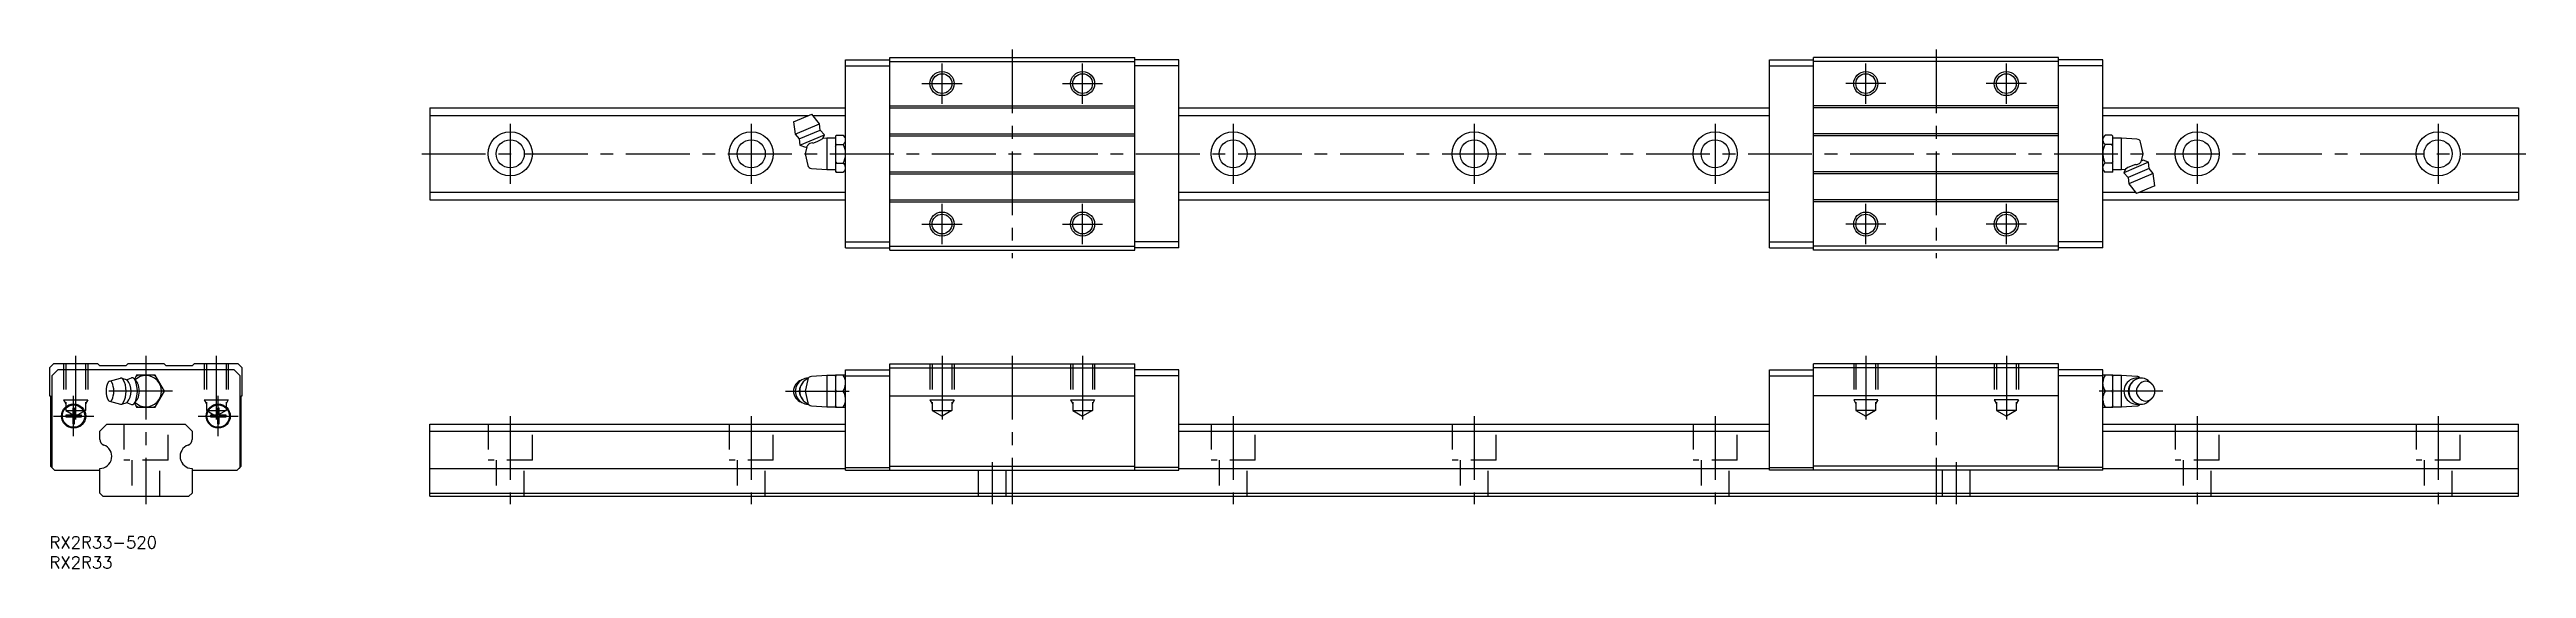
# Model space of a CAD drawing. Extents: x 0 to 617, y -8 to 121.
import ezdxf

# ---------------------------------------------------------------- set-up
doc = ezdxf.new("R2010")
doc.units = 0
doc.header["$LTSCALE"] = 0.5
doc.linetypes.add('CENTER', pattern=[50.8, 31.75, -6.35, 6.35, -6.35])
doc.linetypes.add('DASHED', pattern=[19.05, 12.7, -6.35])
for name, color, linetype in [('MSM_CENTER', 1, 'CENTER'), ('MSM_CONTINUOUS', 7, 'CONTINUOUS'), ('MSM_DASHED', 4, 'DASHED'), ('MSM_NARROW', 5, 'CONTINUOUS'), ('MSM_PART_NUMBER', 7, 'CONTINUOUS')]:
    doc.layers.add(name, color=color, linetype=linetype)
doc.styles.get("Standard").update_dxf_attribs({"font": 'txt.shx', "height": 2, "bigfont": 'bigfont.shx'})

# ---------------------------------------------------------------- blocks, each defined once
blk = doc.blocks.new('*U53')
at = {"layer": 'MSM_PART_NUMBER'}
blk.add_text('RX2R33-520', height=3, dxfattribs=at).set_placement((0, -3))
blk = doc.blocks.new('*U54')
at = {"layer": 'MSM_PART_NUMBER'}
blk.add_text('RX2R33', height=3, dxfattribs=at).set_placement((0, -8))

msp = doc.modelspace()

# ---------------------------------------------------------------- linework, layer by layer
at = {"layer": 'MSM_CENTER'}
for p, q in [((222.21, 107.85), (222.21, 117.85)), ((239.71, 121.35), (239.71, 69.35)), ((257.21, 107.85), (257.21, 117.85)), ((452.21, 107.85), (452.21, 117.85)), ((469.71, 121.35), (469.71, 69.35)), ((487.21, 107.85), (487.21, 117.85)), ((217.21, 112.85), (227.21, 112.85)), ((252.21, 112.85), (262.21, 112.85)), ((457.21, 112.85), (447.21, 112.85)), ((492.21, 112.85), (482.21, 112.85)), ((114.71, 102.85), (114.71, 87.85)), ((174.71, 102.85), (174.71, 87.85)), ((294.71, 102.85), (294.71, 87.85)), ((354.71, 102.85), (354.71, 87.85)), ((414.71, 102.85), (414.71, 87.85)), ((534.71, 102.85), (534.71, 87.85)), ((594.71, 102.85), (594.71, 87.85)), ((92.71, 95.35), (616.71, 95.35)), ((222.21, 72.85), (222.21, 82.85)), ((257.21, 72.85), (257.21, 82.85)), ((452.21, 72.85), (452.21, 82.85)), ((487.21, 72.85), (487.21, 82.85)), ((217.21, 77.85), (227.21, 77.85)), ((252.21, 77.85), (262.21, 77.85)), ((457.21, 77.85), (447.21, 77.85)), ((492.21, 77.85), (482.21, 77.85)), ((6.5, 45), (6.5, 28)), ((24, 45), (24, 8)), ((41.5, 45), (41.5, 28)), ((222.21, 45), (222.21, 28)), ((239.71, 45), (239.71, 8)), ((257.21, 45), (257.21, 28)), ((452.21, 45), (452.21, 28)), ((469.71, 45), (469.71, 8)), ((487.21, 45), (487.21, 28)), ((6, 25), (6, 35)), ((30.61, 36.2), (12.1, 36.2)), ((42, 25), (42, 35)), ((183.21, 36.2), (200.21, 36.2)), ((526.21, 36.2), (509.21, 36.2)), ((1, 30), (11, 30)), ((37, 30), (47, 30)), ((114.71, 30), (114.71, 8)), ((174.71, 30), (174.71, 8)), ((294.71, 30), (294.71, 8)), ((354.71, 30), (354.71, 8)), ((414.71, 30), (414.71, 8)), ((534.71, 30), (534.71, 8)), ((594.71, 30), (594.71, 8)), ((234.71, 18.5), (234.71, 8)), ((474.71, 18.5), (474.71, 8))]:
    msp.add_line(p, q, dxfattribs=at)
at = {"layer": 'MSM_CONTINUOUS'}
for p, q in [((198.21, 118.8), (209.21, 118.8)), ((198.21, 71.9), (198.21, 118.8)), ((198.21, 117.32), (209.21, 117.32)), ((209.21, 119.35), (270.21, 119.35)), ((209.21, 71.35), (209.21, 119.35)), ((209.21, 118.35), (270.21, 118.35)), ((270.21, 71.35), (270.21, 119.35)), ((281.21, 118.8), (270.21, 118.8)), ((281.21, 117.32), (270.21, 117.32)), ((281.21, 71.9), (281.21, 118.8)), ((428.21, 118.8), (439.21, 118.8)), ((428.21, 71.9), (428.21, 118.8)), ((428.21, 117.32), (439.21, 117.32)), ((500.21, 119.35), (439.21, 119.35)), ((439.21, 71.35), (439.21, 119.35)), ((500.21, 118.35), (439.21, 118.35)), ((500.21, 71.35), (500.21, 119.35)), ((511.21, 118.8), (500.21, 118.8)), ((511.21, 117.32), (500.21, 117.32)), ((511.21, 71.9), (511.21, 118.8)), ((94.71, 106.85), (198.21, 106.85)), ((94.71, 106.85), (94.71, 83.85)), ((94.71, 104.94), (189.02, 104.94)), ((185.21, 103.32), (189.81, 105.27)), ((191.69, 102.81), (189.81, 105.27)), ((190.07, 104.94), (198.21, 104.94)), ((209.21, 107.35), (270.21, 107.35)), ((209.21, 106.85), (270.21, 106.85)), ((281.21, 106.85), (428.21, 106.85)), ((281.21, 104.94), (428.21, 104.94)), ((500.21, 107.35), (439.21, 107.35)), ((500.21, 106.85), (439.21, 106.85)), ((511.21, 106.85), (614.71, 106.85)), ((511.21, 104.94), (614.71, 104.94)), ((614.71, 106.85), (614.71, 83.85)), ((185.21, 103.32), (185.68, 100.26)), ((185.68, 100.26), (191.69, 102.81)), ((185.68, 100.26), (186.66, 99.05)), ((186.66, 99.05), (191.88, 101.26)), ((186.66, 99.05), (186.78, 97.47)), ((186.78, 97.47), (192.93, 100.08)), ((191.88, 101.26), (191.69, 102.81)), ((192.93, 100.08), (191.88, 101.26)), ((192.52, 99.17), (192.93, 100.08)), ((193.51, 99.23), (192.52, 99.17)), ((195.71, 99.23), (193.51, 99.23)), ((193.51, 99.23), (193.51, 91.48)), ((195.92, 99.97), (195.71, 99.75)), ((195.71, 99.73), (195.92, 99.97)), ((195.71, 99.75), (195.71, 90.95)), ((195.92, 99.97), (197.6, 99.97)), ((198.21, 99.35), (197.6, 99.97)), ((209.21, 100.35), (270.21, 100.35)), ((209.21, 99.85), (270.21, 99.85)), ((500.21, 100.35), (439.21, 100.35)), ((500.21, 99.85), (439.21, 99.85)), ((511.82, 99.97), (511.21, 99.35)), ((513.5, 99.97), (511.82, 99.97)), ((513.71, 99.75), (513.5, 99.97)), ((513.5, 99.97), (513.71, 99.73)), ((513.71, 90.95), (513.71, 99.75)), ((515.91, 99.23), (513.71, 99.23)), ((515.91, 91.48), (515.91, 99.23)), ((519.72, 99.03), (515.91, 99.23)), ((186.78, 97.47), (188.18, 96.97)), ((188.52, 97.12), (188.11, 95.35)), ((188.11, 95.35), (188.78, 92.45)), ((188.18, 96.97), (188.64, 97.17)), ((195.92, 97.66), (195.71, 97.89)), ((195.71, 97.2), (195.92, 97.66)), ((195.71, 92.81), (195.92, 93.05)), ((195.92, 97.66), (197.6, 97.66)), ((195.92, 93.05), (197.6, 93.05)), ((513.5, 97.66), (511.82, 97.66)), ((513.5, 93.05), (511.82, 93.05)), ((513.71, 97.89), (513.5, 97.66)), ((513.71, 93.51), (513.5, 93.05)), ((513.5, 93.05), (513.71, 92.81)), ((522.64, 93.24), (516.49, 90.63)), ((521.31, 95.35), (520.64, 98.25)), ((521.25, 93.73), (520.78, 93.53)), ((520.9, 93.59), (521.31, 95.35)), ((522.64, 93.24), (521.25, 93.73)), ((522.76, 91.66), (522.64, 93.24)), ((189.7, 91.68), (193.51, 91.48)), ((193.51, 91.48), (195.71, 91.48)), ((195.92, 90.74), (195.71, 90.97)), ((195.71, 90.95), (195.92, 90.74)), ((195.92, 90.74), (197.6, 90.74)), ((197.6, 90.74), (198.21, 91.35)), ((209.21, 90.85), (270.21, 90.85)), ((209.21, 90.35), (270.21, 90.35)), ((500.21, 90.85), (439.21, 90.85)), ((500.21, 90.35), (439.21, 90.35)), ((511.21, 91.35), (511.82, 90.74)), ((513.5, 90.74), (511.82, 90.74)), ((513.71, 90.97), (513.5, 90.74)), ((513.5, 90.74), (513.71, 90.95)), ((513.71, 91.48), (515.91, 91.48)), ((515.91, 91.48), (516.9, 91.53)), ((516.9, 91.53), (516.49, 90.63)), ((516.49, 90.63), (517.54, 89.44)), ((522.76, 91.66), (517.54, 89.44)), ((517.54, 89.44), (517.74, 87.9)), ((523.74, 90.44), (517.74, 87.9)), ((517.74, 87.9), (519.61, 85.43)), ((524.21, 87.39), (519.61, 85.43)), ((523.74, 90.44), (522.76, 91.66)), ((524.21, 87.39), (523.74, 90.44)), ((94.71, 85.77), (198.21, 85.77)), ((94.71, 83.85), (198.21, 83.85)), ((209.21, 83.85), (270.21, 83.85)), ((209.21, 83.35), (270.21, 83.35)), ((281.21, 85.77), (428.21, 85.77)), ((281.21, 83.85), (428.21, 83.85)), ((500.21, 83.85), (439.21, 83.85)), ((500.21, 83.35), (439.21, 83.35)), ((511.21, 85.77), (519.35, 85.77)), ((511.21, 83.85), (614.71, 83.85)), ((520.4, 85.77), (614.71, 85.77)), ((198.21, 73.39), (209.21, 73.39)), ((198.21, 71.9), (209.21, 71.9)), ((209.21, 72.35), (270.21, 72.35)), ((209.21, 71.35), (270.21, 71.35)), ((281.21, 73.39), (270.21, 73.39)), ((281.21, 71.9), (270.21, 71.9)), ((428.21, 73.39), (439.21, 73.39)), ((428.21, 71.9), (439.21, 71.9)), ((500.21, 72.35), (439.21, 72.35)), ((500.21, 71.35), (439.21, 71.35)), ((511.21, 73.39), (500.21, 73.39)), ((511.21, 71.9), (500.21, 71.9)), ((1, 43), (0, 42)), ((0, 42), (0, 35)), ((2.03, 41.5), (0.55, 40.02)), ((0.55, 40.02), (0.55, 17.21)), ((12, 43), (1, 43)), ((45.97, 41.5), (2.03, 41.5)), ((12.5, 42.5), (12, 43)), ((19, 42.5), (12.5, 42.5)), ((14.92, 38.68), (17.68, 39.44)), ((17.98, 39.44), (19.34, 39.02)), ((19.5, 43), (19, 42.5)), ((19.2, 39.06), (20.39, 39.5)), ((28.5, 43), (19.5, 43)), ((21.06, 39.31), (21.91, 38.21)), ((21.69, 40.2), (21.13, 39.22)), ((26.31, 40.2), (21.69, 40.2)), ((28.61, 36.2), (26.31, 40.2)), ((29, 42.5), (28.5, 43)), ((35.5, 42.5), (29, 42.5)), ((36, 43), (35.5, 42.5)), ((47, 43), (36, 43)), ((47.45, 40.02), (45.97, 41.5)), ((48, 42), (47, 43)), ((47.45, 17.21), (47.45, 40.02)), ((48, 35), (48, 42)), ((188.78, 39.1), (188.11, 36.2)), ((193.51, 40.08), (189.7, 39.88)), ((195.71, 40.08), (193.51, 40.08)), ((193.51, 40.08), (193.51, 32.33)), ((195.71, 40.2), (195.71, 32.21)), ((198.21, 40.2), (195.71, 40.2)), ((195.71, 39.79), (195.92, 40.2)), ((198.21, 16.5), (198.21, 41.5)), ((198.21, 41.5), (209.21, 41.5)), ((198.21, 40.02), (209.21, 40.02)), ((209.21, 43), (270.21, 43)), ((209.21, 16.5), (209.21, 43)), ((209.21, 42), (270.21, 42)), ((270.21, 16.5), (270.21, 43)), ((281.21, 41.5), (270.21, 41.5)), ((281.21, 40.02), (270.21, 40.02)), ((281.21, 16.5), (281.21, 41.5)), ((428.21, 16.5), (428.21, 41.5)), ((428.21, 41.5), (439.21, 41.5)), ((428.21, 40.02), (439.21, 40.02)), ((439.21, 16.5), (439.21, 43)), ((500.21, 43), (439.21, 43)), ((500.21, 42), (439.21, 42)), ((500.21, 16.5), (500.21, 43)), ((511.21, 41.5), (500.21, 41.5)), ((511.21, 40.02), (500.21, 40.02)), ((511.21, 16.5), (511.21, 41.5)), ((513.71, 40.2), (511.21, 40.2)), ((513.5, 40.2), (513.71, 39.79)), ((513.71, 32.21), (513.71, 40.2)), ((515.91, 40.08), (513.71, 40.08)), ((515.91, 32.33), (515.91, 40.08)), ((519.72, 39.88), (515.91, 40.08)), ((518.73, 38.63), (518.41, 38.31)), ((523.28, 38.21), (522.53, 38.82)), ((0, 35), (0.25, 35)), ((0.25, 35), (0.25, 17.5)), ((5.8, 31.95), (5.8, 30.2)), ((6.2, 30.2), (6.2, 31.95)), ((14.92, 33.72), (17.68, 32.96)), ((17.98, 32.96), (19.34, 33.38)), ((19.2, 33.34), (20.39, 32.9)), ((21.06, 33.09), (21.91, 34.19)), ((21.13, 33.18), (21.69, 32.21)), ((21.69, 32.21), (26.31, 32.21)), ((26.31, 32.21), (28.61, 36.2)), ((41.8, 31.95), (41.8, 30.2)), ((42.2, 30.2), (42.2, 31.95)), ((47.75, 17.5), (47.75, 35)), ((47.75, 35), (48, 35)), ((188.11, 36.2), (188.78, 33.3)), ((189.7, 32.52), (193.51, 32.33)), ((193.51, 32.33), (195.71, 32.33)), ((195.92, 36.2), (195.71, 36.6)), ((195.71, 35.8), (195.92, 36.2)), ((195.92, 32.21), (195.71, 32.61)), ((195.71, 32.21), (198.21, 32.21)), ((195.92, 36.2), (197.6, 36.2)), ((198.21, 34.4), (198.21, 34.38)), ((209.21, 35), (270.21, 35)), ((500.21, 35), (439.21, 35)), ((511.21, 32.21), (513.71, 32.21)), ((513.5, 36.2), (511.82, 36.2)), ((513.71, 36.6), (513.5, 36.2)), ((513.5, 36.2), (513.71, 35.8)), ((513.71, 32.61), (513.5, 32.21)), ((513.71, 32.33), (515.91, 32.33)), ((515.91, 32.33), (519.72, 32.52)), ((518.41, 34.09), (518.73, 33.77)), ((522.53, 33.58), (523.28, 34.19)), ((5.8, 30.2), (4.05, 30.2)), ((4.05, 29.8), (5.8, 29.8)), ((5.8, 29.8), (5.8, 28.05)), ((7.95, 30.2), (6.2, 30.2)), ((6.2, 29.8), (7.95, 29.8)), ((6.2, 28.05), (6.2, 29.8)), ((12.5, 26.27), (14.23, 28)), ((12.5, 24.17), (12.5, 26.27)), ((14.23, 28), (33.77, 28)), ((33.77, 28), (35.5, 26.27)), ((35.5, 26.27), (35.5, 24.17)), ((41.8, 30.2), (40.05, 30.2)), ((40.05, 29.8), (41.8, 29.8)), ((41.8, 29.8), (41.8, 28.05)), ((43.95, 30.2), (42.2, 30.2)), ((42.2, 29.8), (43.95, 29.8)), ((42.2, 28.05), (42.2, 29.8)), ((94.71, 10), (94.71, 28)), ((94.71, 28), (198.21, 28)), ((94.71, 26.27), (198.21, 26.27)), ((281.21, 28), (428.21, 28)), ((281.21, 26.27), (428.21, 26.27)), ((511.21, 28), (614.71, 28)), ((511.21, 26.27), (614.71, 26.27)), ((614.71, 10), (614.71, 28)), ((0.25, 17.5), (1.25, 16.5)), ((0.55, 17.21), (1.26, 16.5)), ((1.25, 16.5), (12.5, 16.5)), ((12.5, 10.8), (12.5, 16.92)), ((35.5, 16.92), (35.5, 10.8)), ((35.5, 16.5), (46.75, 16.5)), ((46.74, 16.5), (47.45, 17.21)), ((46.75, 16.5), (47.75, 17.5)), ((94.71, 16.92), (198.21, 16.92)), ((198.21, 17.21), (209.21, 17.21)), ((198.21, 16.5), (281.21, 16.5)), ((209.21, 17.5), (270.21, 17.5)), ((281.21, 17.21), (270.21, 17.21)), ((281.21, 16.92), (428.21, 16.92)), ((428.21, 17.21), (439.21, 17.21)), ((511.21, 16.5), (428.21, 16.5)), ((500.21, 17.5), (439.21, 17.5)), ((511.21, 17.21), (500.21, 17.21)), ((511.21, 16.92), (614.71, 16.92)), ((13.3, 10), (12.5, 10.8)), ((13.3, 10), (34.7, 10)), ((35.5, 10.8), (34.7, 10)), ((94.71, 10.8), (614.71, 10.8)), ((94.71, 10), (614.71, 10))]:
    msp.add_line(p, q, dxfattribs=at)
for centre, radius in [((222.21, 112.85), 2.46), ((257.21, 112.85), 2.46), ((452.21, 112.85), 2.46), ((487.21, 112.85), 2.46), ((114.71, 95.35), 5.5), ((114.71, 95.35), 3.5), ((174.71, 95.35), 5.5), ((174.71, 95.35), 3.5), ((294.71, 95.35), 5.5), ((294.71, 95.35), 3.5), ((354.71, 95.35), 5.5), ((354.71, 95.35), 3.5), ((414.71, 95.35), 5.5), ((414.71, 95.35), 3.5), ((534.71, 95.35), 5.5), ((534.71, 95.35), 3.5), ((594.71, 95.35), 5.5), ((594.71, 95.35), 3.5), ((222.21, 77.85), 2.46), ((257.21, 77.85), 2.46), ((452.21, 77.85), 2.46), ((487.21, 77.85), 2.46), ((6, 30), 3), ((6, 30), 2.8), ((42, 30), 3), ((42, 30), 2.8)]:
    msp.add_circle(centre, radius, dxfattribs=at)
for centre, radius, start, end in [((188.37, 105.02), 7.17, 283.37008, 305.37941), ((195.77, 98.06), 2.65, 29.78186, 46.20745), ((197, 98.77), 1.22, 6.54107, 29.24028), ((197.09, 98.83), 1.13, 333.15061, 354.16596), ((512.33, 98.8), 1.13, 153.1506, 174.16596), ((512.96, 99.02), 1.77, 190.09603, 230.30399), ((513.56, 98.14), 2.52, 133.51039, 152.3629), ((519.67, 98.03), 1, 13, 87), ((189.58, 96.96), 0.956, 105.39882, 166.8653), ((190.4, 94.87), 3.2, 96.679, 109.63932), ((202.75, 96.47), 7.64, 202.81516, 206.6361), ((195.86, 99.49), 2.52, 313.51039, 332.3629), ((192.79, 95.12), 5.44, 4.58251, 27.86822), ((193.28, 95.45), 4.94, 330.94706, 356.6022), ((196.47, 91.68), 1.77, 10.09603, 50.30399), ((516.14, 95.26), 4.94, 150.94706, 176.6022), ((516.63, 95.59), 5.44, 184.58251, 207.86822), ((513.56, 91.22), 2.52, 133.51039, 152.3629), ((506.67, 94.23), 7.64, 22.81516, 26.6361), ((521.06, 85.69), 7.17, 103.37008, 125.37941), ((519.03, 95.84), 3.2, 276.679, 289.63932), ((519.85, 93.75), 0.956, 285.39882, 346.8653), ((189.76, 92.68), 1, 193, 267), ((195.86, 92.57), 2.52, 313.51039, 332.3629), ((197.09, 91.91), 1.13, 333.1506, 354.16596), ((512.33, 91.88), 1.13, 153.15061, 174.16596), ((512.42, 91.93), 1.22, 186.54107, 209.24028), ((513.65, 92.65), 2.65, 209.78186, 226.20745), ((19.19, 36.2), 5.1, 154.20081, 205.79919), ((15.05, 38.21), 0.495, 25.5518, 154.4482), ((10.91, 36.2), 5.1, 334.20081, 25.79919), ((17.82, 38.93), 0.525, 29.51218, 105.32587), ((12.99, 36.2), 6.08, 330.50503, 29.49497), ((15.66, 36.2), 4.63, 322.57895, 37.42105), ((20.6, 38.95), 0.589, 27.8192, 110.36344), ((15.47, 36.2), 6.41, 331.842, 28.15799), ((24, 36.2), 3.88, 226.0602, 133.9398), ((24, 36.2), 4.4, 114.7758, 125.2242), ((17.85, 36.2), 4.53, 333.66998, 26.33002), ((24, 36.2), 4.4, 54.7758, 65.2242), ((188.09, 36.2), 2.87, 108.86076, 251.13924), ((188.93, 36.2), 3.25, 89.95273, 270.04727), ((189.69, 36.2), 3.03, 137.34336, 222.65664), ((190.22, 36.2), 3.44, 112.87028, 247.12972), ((189.76, 38.88), 1, 93, 167), ((194.04, 37.99), 4.19, 5.281, 31.86637), ((194.16, 38.37), 4.06, 327.72095, 354.95343), ((515.38, 37.99), 4.19, 148.13363, 174.719), ((515.25, 38.37), 4.06, 184.85624, 212.29113), ((519.77, 36.2), 3.28, 79.99887, 279.98114), ((520.54, 36.2), 3, 135.30968, 224.69032), ((521.19, 36.2), 3.45, 135.30968, 224.69032), ((520.73, 36.64), 2.82, 50.51154, 135.17113), ((522.12, 36.2), 2.51, 94.74056, 265.25944), ((519.67, 38.88), 1, 34.87764, 87), ((521.7, 36.2), 2.51, 274.74056, 85.25944), ((521.58, 36.2), 2.63, 310.35501, 49.64499), ((6, 30), 1.96, 84.1433, 95.8567), ((15.05, 34.19), 0.495, 205.55211, 334.44789), ((17.82, 33.47), 0.525, 254.67412, 330.4878), ((20.6, 33.45), 0.589, 249.63654, 332.1807), ((24, 36.2), 4.4, 234.7758, 245.2242), ((24, 36.2), 4.4, 294.7758, 305.2242), ((24, 36.2), 4.4, 354.7758, 5.2242), ((42, 30), 1.96, 84.1433, 95.8567), ((189.76, 33.52), 1, 193, 267), ((194.16, 34.03), 4.06, 5.04657, 32.27905), ((194.04, 34.41), 4.19, 328.13363, 354.719), ((515.25, 34.03), 4.06, 147.70887, 175.14376), ((515.38, 34.41), 4.19, 185.281, 211.86637), ((520.73, 35.76), 2.82, 224.82887, 309.48846), ((519.67, 33.52), 1, 273, 325.12236), ((6, 30), 1.96, 174.1433, 185.8567), ((6, 30), 1.96, 264.1433, 275.8567), ((6, 30), 1.96, 354.1433, 5.8567), ((42, 30), 1.96, 174.1433, 185.8567), ((42, 30), 1.96, 264.1433, 275.8567), ((42, 30), 1.96, 354.1433, 5.8567), ((14, 24.17), 1.5, 180, 250.52878), ((12.5, 19.93), 3, 270, 70.52878), ((35.5, 19.93), 3, 109.47122, 270), ((34, 24.17), 1.5, 289.47122, 0)]:
    msp.add_arc(centre, radius, start, end, dxfattribs=at)
at = {"layer": 'MSM_DASHED'}
for p, q in [((3.5, 43), (3.5, 34)), ((4.04, 43), (4.04, 31.42)), ((8.96, 43), (8.96, 31.42)), ((9.5, 43), (9.5, 34)), ((38.5, 43), (38.5, 34)), ((39.04, 43), (39.04, 31.42)), ((43.96, 43), (43.96, 31.42)), ((44.5, 43), (44.5, 34)), ((219.21, 43), (219.21, 34)), ((219.75, 43), (219.75, 31.42)), ((224.67, 43), (224.67, 31.42)), ((225.21, 43), (225.21, 34)), ((254.21, 43), (254.21, 34)), ((254.75, 43), (254.75, 31.42)), ((259.67, 43), (259.67, 31.42)), ((260.21, 43), (260.21, 34)), ((449.21, 43), (449.21, 34)), ((449.75, 43), (449.75, 31.42)), ((454.67, 43), (454.67, 31.42)), ((455.21, 43), (455.21, 34)), ((484.21, 43), (484.21, 34)), ((484.75, 43), (484.75, 31.42)), ((489.67, 43), (489.67, 31.42)), ((490.21, 43), (490.21, 34)), ((3.5, 34), (9.5, 34)), ((3.5, 34), (4.04, 33.06)), ((4.04, 31.42), (8.96, 31.42)), ((4.04, 31.42), (6.5, 30)), ((8.96, 31.42), (6.5, 30)), ((9.5, 34), (8.96, 33.06)), ((38.5, 34), (44.5, 34)), ((38.5, 34), (39.04, 33.06)), ((39.04, 31.42), (43.96, 31.42)), ((39.04, 31.42), (41.5, 30)), ((43.96, 31.42), (41.5, 30)), ((44.5, 34), (43.96, 33.06)), ((219.21, 34), (225.21, 34)), ((219.21, 34), (219.75, 33.06)), ((219.75, 31.42), (224.67, 31.42)), ((219.75, 31.42), (222.21, 30)), ((224.67, 31.42), (222.21, 30)), ((225.21, 34), (224.67, 33.06)), ((254.21, 34), (260.21, 34)), ((254.21, 34), (254.75, 33.06)), ((254.75, 31.42), (259.67, 31.42)), ((254.75, 31.42), (257.21, 30)), ((259.67, 31.42), (257.21, 30)), ((260.21, 34), (259.67, 33.06)), ((455.21, 34), (449.21, 34)), ((449.21, 34), (449.75, 33.06)), ((454.67, 31.42), (449.75, 31.42)), ((449.75, 31.42), (452.21, 30)), ((454.67, 31.42), (452.21, 30)), ((455.21, 34), (454.67, 33.06)), ((490.21, 34), (484.21, 34)), ((484.21, 34), (484.75, 33.06)), ((489.67, 31.42), (484.75, 31.42)), ((484.75, 31.42), (487.21, 30)), ((489.67, 31.42), (487.21, 30)), ((490.21, 34), (489.67, 33.06)), ((18.5, 28), (18.5, 19)), ((29.5, 19), (29.5, 28)), ((109.21, 28), (109.21, 19)), ((120.21, 19), (120.21, 28)), ((169.21, 28), (169.21, 19)), ((180.21, 19), (180.21, 28)), ((289.21, 28), (289.21, 19)), ((300.21, 19), (300.21, 28)), ((349.21, 28), (349.21, 19)), ((360.21, 19), (360.21, 28)), ((409.21, 28), (409.21, 19)), ((420.21, 19), (420.21, 28)), ((529.21, 28), (529.21, 19)), ((540.21, 19), (540.21, 28)), ((589.21, 28), (589.21, 19)), ((600.21, 19), (600.21, 28)), ((29.5, 19), (18.5, 19)), ((20.5, 19), (20.5, 10)), ((27.5, 10), (27.5, 19)), ((120.21, 19), (109.21, 19)), ((111.21, 19), (111.21, 10)), ((118.21, 10), (118.21, 19)), ((180.21, 19), (169.21, 19)), ((171.21, 19), (171.21, 10)), ((178.21, 10), (178.21, 19)), ((300.21, 19), (289.21, 19)), ((291.21, 19), (291.21, 10)), ((298.21, 10), (298.21, 19)), ((360.21, 19), (349.21, 19)), ((351.21, 19), (351.21, 10)), ((358.21, 10), (358.21, 19)), ((420.21, 19), (409.21, 19)), ((411.21, 19), (411.21, 10)), ((418.21, 10), (418.21, 19)), ((540.21, 19), (529.21, 19)), ((531.21, 19), (531.21, 10)), ((538.21, 10), (538.21, 19)), ((600.21, 19), (589.21, 19)), ((591.21, 19), (591.21, 10)), ((598.21, 10), (598.21, 19)), ((231.21, 16.5), (231.21, 10)), ((238.21, 10), (238.21, 16.5)), ((471.21, 16.5), (471.21, 10)), ((478.21, 10), (478.21, 16.5))]:
    msp.add_line(p, q, dxfattribs=at)
at = {"layer": 'MSM_NARROW'}
for centre in [(222.21, 112.85), (257.21, 112.85), (452.21, 112.85), (487.21, 112.85), (222.21, 77.85), (257.21, 77.85), (452.21, 77.85), (487.21, 77.85)]:
    msp.add_circle(centre, 3, dxfattribs=at)

# ---------------------------------------------------------------- block references
at = {"layer": 'MSM_CONTINUOUS'}
for name in ['*U53', '*U54']:
    msp.add_blockref(name, (0, 0), dxfattribs=at)

doc.saveas('drawing.dxf')
